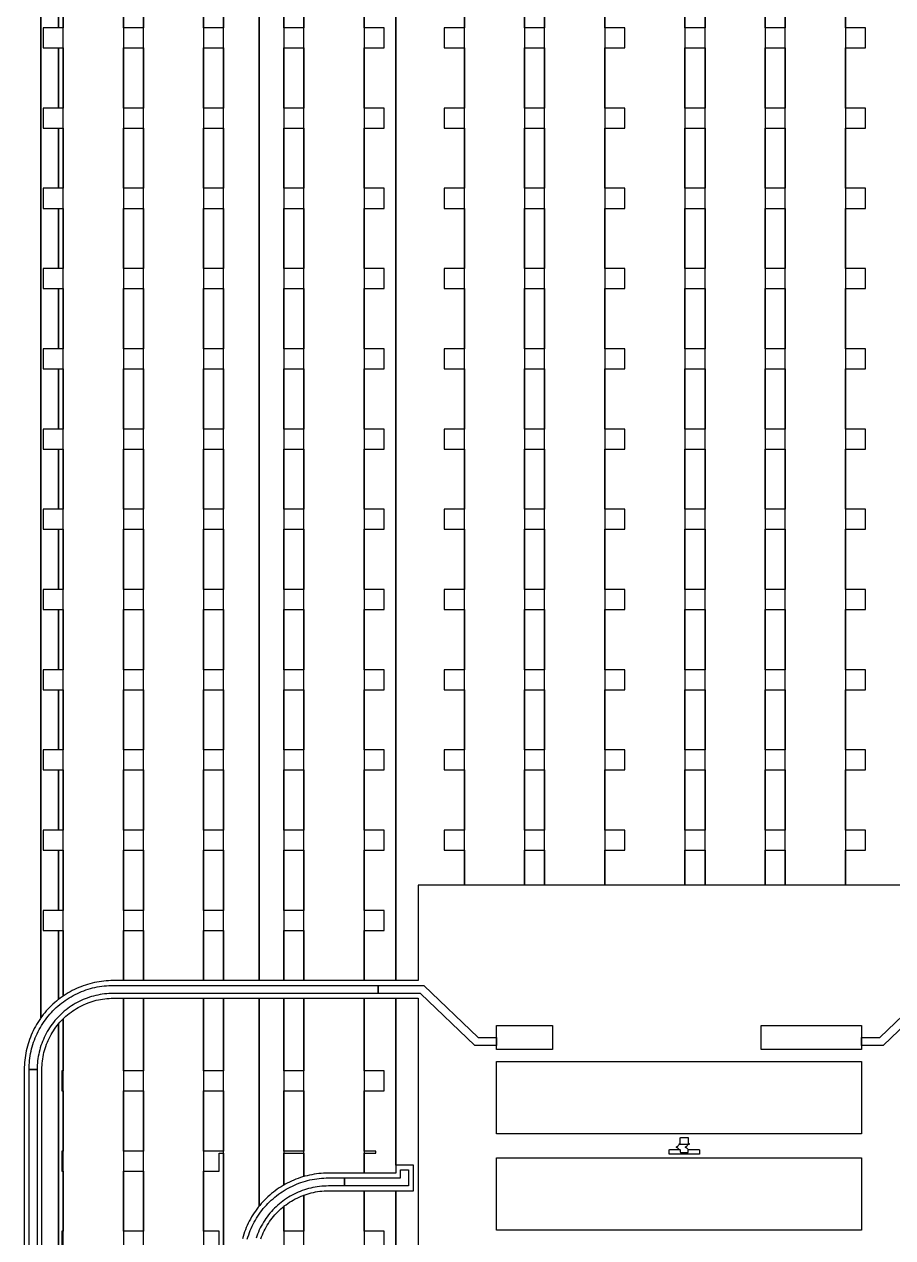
# Model space of a CAD drawing. Extents: x -4500 to 4500, y -3250 to 3250.
# Drawn here: x -3236 to -2154, y -46 to 1467 of the extents above; entities that cross this region are included whole.
import ezdxf

# ---------------------------------------------------------------- set-up
doc = ezdxf.new("R2010")
doc.units = 0
for name, color, linetype in [('L136D1_1t1_SIS_junction', 5, 'CONTINUOUS'), ('L1D10', 1, 'CONTINUOUS'), ('L1D100', 4, 'CONTINUOUS'), ('L1D11', 2, 'CONTINUOUS')]:
    doc.layers.add(name, color=color, linetype=linetype)

# ---------------------------------------------------------------- blocks, each defined once
blk = doc.blocks.new('TOP_main_1_Cheese_100')
at = {"layer": 'L1D100'}
for points in [[(-3215.413, 2576), (-3215.413, 228.387), (-3215.833, 227.806), (-3217.5, 225.365), (-3219.1, 222.881), (-3220.634, 220.356), (-3222.1, 217.79), (-3223.497, 215.187), (-3224.825, 212.547), (-3226.081, 209.872), (-3227.266, 207.166), (-3228.379, 204.428), (-3229.418, 201.662), (-3230.384, 198.869), (-3231.274, 196.052), (-3232.09, 193.212), (-3232.829, 190.351), (-3233.492, 187.471), (-3234.078, 184.575), (-3234.587, 181.664), (-3235.018, 178.741), (-3235.371, 175.808), (-3235.646, 172.865), (-3235.843, 169.917), (-3235.961, 166.965), (-3236, 164.01), (-3236, -1653.134)], [(-3193.372, 1537.5), (-3193.372, 1462.5), (-3212.5, 1462.5), (-3212.5, 1437.5), (-3193.372, 1437.5), (-3193.372, 1362.5), (-3212.5, 1362.5), (-3212.5, 1337.5), (-3193.372, 1337.5), (-3193.372, 1262.5), (-3212.5, 1262.5), (-3212.5, 1237.5), (-3193.372, 1237.5), (-3193.372, 1162.5), (-3212.5, 1162.5), (-3212.5, 1137.5), (-3193.372, 1137.5), (-3193.372, 1062.5), (-3212.5, 1062.5), (-3212.5, 1037.5), (-3193.372, 1037.5), (-3193.372, 962.5), (-3212.5, 962.5), (-3212.5, 937.5), (-3193.372, 937.5), (-3193.372, 862.5), (-3212.5, 862.5), (-3212.5, 837.5), (-3193.372, 837.5), (-3193.372, 762.5), (-3212.5, 762.5), (-3212.5, 737.5), (-3193.372, 737.5), (-3193.372, 662.5), (-3212.5, 662.5), (-3212.5, 637.5), (-3193.372, 637.5), (-3193.372, 562.5), (-3212.5, 562.5), (-3212.5, 537.5), (-3193.372, 537.5), (-3193.372, 462.5), (-3212.5, 462.5), (-3212.5, 437.5), (-3193.372, 437.5), (-3193.372, 362.5), (-3212.5, 362.5), (-3212.5, 337.5), (-3193.372, 337.5), (-3193.372, 251.445), (-3193.549, 251.309), (-3195.849, 249.454), (-3198.098, 247.538), (-3200.296, 245.563), (-3202.44, 243.53), (-3204.53, 241.44), (-3206.563, 239.296), (-3208.538, 237.098), (-3210.454, 234.849), (-3212.309, 232.549), (-3214.103, 230.201), (-3215.413, 228.387), (-3215.413, 2576)], [(-3112.5, 2576), (-3112.5, 275), (-3125.01, 275), (-3127.965, 274.961), (-3130.917, 274.843), (-3133.865, 274.646), (-3136.808, 274.371), (-3139.741, 274.018), (-3142.664, 273.587), (-3145.575, 273.078), (-3148.471, 272.492), (-3151.351, 271.829), (-3154.212, 271.09), (-3157.052, 270.274), (-3159.869, 269.384), (-3162.662, 268.418), (-3165.428, 267.379), (-3168.166, 266.266), (-3170.872, 265.081), (-3173.547, 263.825), (-3176.187, 262.497), (-3178.79, 261.1), (-3181.356, 259.634), (-3183.881, 258.1), (-3186.365, 256.5), (-3187.5, 255.725), (-3187.5, 2576)], [(-2773, 2576), (-2773, 275), (-2812.5, 275), (-2812.5, 337.5), (-2787.5, 337.5), (-2787.5, 362.5), (-2812.5, 362.5), (-2812.5, 437.5), (-2787.5, 437.5), (-2787.5, 462.5), (-2812.5, 462.5), (-2812.5, 537.5), (-2787.5, 537.5), (-2787.5, 562.5), (-2812.5, 562.5), (-2812.5, 637.5), (-2787.5, 637.5), (-2787.5, 662.5), (-2812.5, 662.5), (-2812.5, 737.5), (-2787.5, 737.5), (-2787.5, 762.5), (-2812.5, 762.5), (-2812.5, 837.5), (-2787.5, 837.5), (-2787.5, 862.5), (-2812.5, 862.5), (-2812.5, 937.5), (-2787.5, 937.5), (-2787.5, 962.5), (-2812.5, 962.5), (-2812.5, 1037.5), (-2787.5, 1037.5), (-2787.5, 1062.5), (-2812.5, 1062.5), (-2812.5, 1137.5), (-2787.5, 1137.5), (-2787.5, 1162.5), (-2812.5, 1162.5), (-2812.5, 1237.5), (-2787.5, 1237.5), (-2787.5, 1262.5), (-2812.5, 1262.5), (-2812.5, 1337.5), (-2787.5, 1337.5), (-2787.5, 1362.5), (-2812.5, 1362.5), (-2812.5, 1437.5), (-2787.5, 1437.5), (-2787.5, 1462.5), (-2812.5, 1462.5), (-2812.5, 1537.5)], [(-2687.5, 1537.5), (-2687.5, 1462.5), (-2712.5, 1462.5), (-2712.5, 1437.5), (-2687.5, 1437.5), (-2687.5, 1362.5), (-2712.5, 1362.5), (-2712.5, 1337.5), (-2687.5, 1337.5), (-2687.5, 1262.5), (-2712.5, 1262.5), (-2712.5, 1237.5), (-2687.5, 1237.5), (-2687.5, 1162.5), (-2712.5, 1162.5), (-2712.5, 1137.5), (-2687.5, 1137.5), (-2687.5, 1062.5), (-2712.5, 1062.5), (-2712.5, 1037.5), (-2687.5, 1037.5), (-2687.5, 962.5), (-2712.5, 962.5), (-2712.5, 937.5), (-2687.5, 937.5), (-2687.5, 862.5), (-2712.5, 862.5), (-2712.5, 837.5), (-2687.5, 837.5), (-2687.5, 762.5), (-2712.5, 762.5), (-2712.5, 737.5), (-2687.5, 737.5), (-2687.5, 662.5), (-2712.5, 662.5), (-2712.5, 637.5), (-2687.5, 637.5), (-2687.5, 562.5), (-2712.5, 562.5), (-2712.5, 537.5), (-2687.5, 537.5), (-2687.5, 462.5), (-2712.5, 462.5), (-2712.5, 437.5), (-2687.5, 437.5), (-2687.5, 394), (-2745, 394), (-2745, 275), (-2773, 275), (-2773, 2576)], [(-2412.5, 2576), (-2412.5, 394), (-2512.5, 394), (-2512.5, 437.5), (-2487.5, 437.5), (-2487.5, 462.5), (-2512.5, 462.5), (-2512.5, 537.5), (-2487.5, 537.5), (-2487.5, 562.5), (-2512.5, 562.5), (-2512.5, 637.5), (-2487.5, 637.5), (-2487.5, 662.5), (-2512.5, 662.5), (-2512.5, 737.5), (-2487.5, 737.5), (-2487.5, 762.5), (-2512.5, 762.5), (-2512.5, 837.5), (-2487.5, 837.5), (-2487.5, 862.5), (-2512.5, 862.5), (-2512.5, 937.5), (-2487.5, 937.5), (-2487.5, 962.5), (-2512.5, 962.5), (-2512.5, 1037.5), (-2487.5, 1037.5), (-2487.5, 1062.5), (-2512.5, 1062.5), (-2512.5, 1137.5), (-2487.5, 1137.5), (-2487.5, 1162.5), (-2512.5, 1162.5), (-2512.5, 1237.5), (-2487.5, 1237.5), (-2487.5, 1262.5), (-2512.5, 1262.5), (-2512.5, 1337.5), (-2487.5, 1337.5), (-2487.5, 1362.5), (-2512.5, 1362.5), (-2512.5, 1437.5), (-2487.5, 1437.5), (-2487.5, 1462.5), (-2512.5, 1462.5), (-2512.5, 1537.5)], [(-2112.5, 394), (-2212.5, 394), (-2212.5, 437.5), (-2187.5, 437.5), (-2187.5, 462.5), (-2212.5, 462.5), (-2212.5, 537.5), (-2187.5, 537.5), (-2187.5, 562.5), (-2212.5, 562.5), (-2212.5, 637.5), (-2187.5, 637.5), (-2187.5, 662.5), (-2212.5, 662.5), (-2212.5, 737.5), (-2187.5, 737.5), (-2187.5, 762.5), (-2212.5, 762.5), (-2212.5, 837.5), (-2187.5, 837.5), (-2187.5, 862.5), (-2212.5, 862.5), (-2212.5, 937.5), (-2187.5, 937.5), (-2187.5, 962.5), (-2212.5, 962.5), (-2212.5, 1037.5), (-2187.5, 1037.5), (-2187.5, 1062.5), (-2212.5, 1062.5), (-2212.5, 1137.5), (-2187.5, 1137.5), (-2187.5, 1162.5), (-2212.5, 1162.5), (-2212.5, 1237.5), (-2187.5, 1237.5), (-2187.5, 1262.5), (-2212.5, 1262.5), (-2212.5, 1337.5), (-2187.5, 1337.5), (-2187.5, 1362.5), (-2212.5, 1362.5), (-2212.5, 1437.5), (-2187.5, 1437.5), (-2187.5, 1462.5), (-2212.5, 1462.5), (-2212.5, 1537.5)], [(-3187.5, -2576), (-3187.5, 227.358), (-3186.006, 228.807), (-3184.021, 230.62), (-3181.983, 232.372), (-3179.892, 234.061), (-3177.751, 235.687), (-3175.562, 237.247), (-3173.327, 238.741), (-3171.048, 240.166), (-3168.727, 241.522), (-3166.366, 242.807), (-3163.967, 244.02), (-3161.533, 245.16), (-3159.065, 246.226), (-3156.566, 247.217), (-3154.039, 248.132), (-3151.485, 248.971), (-3148.907, 249.731), (-3146.307, 250.414), (-3143.687, 251.018), (-3141.051, 251.542), (-3138.4, 251.987), (-3135.737, 252.351), (-3133.063, 252.635), (-3130.383, 252.838), (-3127.698, 252.959), (-3125.01, 253), (-3112.5, 253), (-3112.5, -2576)], [(-2987.5, -2542.587), (-2987.5, 253), (-2943.414, 253), (-2943.414, -6.341), (-2944.309, -7.451), (-2946.103, -9.799), (-2947.833, -12.194), (-2949.5, -14.635), (-2951.1, -17.119), (-2952.634, -19.644), (-2954.1, -22.21), (-2955.497, -24.813), (-2956.825, -27.453), (-2958.081, -30.128), (-2959.266, -32.834), (-2960.379, -35.572), (-2961.418, -38.338), (-2962.384, -41.131), (-2963.274, -43.948), (-2964.09, -46.788)], [(-2773, -2662.5), (-2773, 13), (-2751, 13), (-2751, 45), (-2773, 45), (-2773, 253), (-2745, 253), (-2745, -256)], [(-3193.372, -1837.5), (-3193.372, 220.983), (-3191.62, 223.021), (-3189.807, 225.006), (-3187.935, 226.935), (-3187.5, 227.358), (-3187.5, 162.5), (-3189, 162.5), (-3189, 137.5), (-3187.5, 137.5), (-3187.5, 62.5), (-3189, 62.5), (-3189, 37.5), (-3187.5, 37.5), (-3187.5, -37.5), (-3189, -37.5), (-3189, -62.5)], [(-3214, -1653.134), (-3214, 164.01), (-3213.959, 166.698), (-3213.838, 169.383), (-3213.635, 172.063), (-3213.351, 174.737), (-3212.987, 177.4), (-3212.542, 180.051), (-3212.018, 182.687), (-3211.414, 185.307), (-3210.731, 187.907), (-3209.971, 190.485), (-3209.132, 193.039), (-3208.217, 195.566), (-3207.226, 198.065), (-3206.16, 200.533), (-3205.02, 202.967), (-3203.807, 205.366), (-3202.522, 207.727), (-3201.166, 210.048), (-3199.741, 212.327), (-3198.247, 214.562), (-3196.687, 216.751), (-3195.061, 218.892), (-3193.372, 220.983), (-3193.372, -1837.5)], [(-2993, -62.5), (-2993, -37.5), (-3012.5, -37.5), (-3012.5, 37.5), (-2993, 37.5), (-2993, 60), (-2987.5, 60), (-2987.5, -2542.587)], [(-2787.5, -62.5), (-2787.5, -37.5), (-2812.5, -37.5), (-2812.5, 13), (-2773, 13), (-2773, -2662.5)], [(-2941.132, -46.961), (-2940.217, -44.434), (-2939.226, -41.935), (-2938.16, -39.467), (-2937.02, -37.033), (-2935.807, -34.634), (-2934.522, -32.273), (-2933.166, -29.952), (-2931.741, -27.673), (-2930.247, -25.438), (-2928.687, -23.249), (-2927.061, -21.108), (-2925.372, -19.017), (-2923.62, -16.979), (-2921.807, -14.994), (-2919.935, -13.065), (-2918.006, -11.193), (-2916.021, -9.38), (-2913.983, -7.628), (-2912.5, -6.43), (-2912.5, -2662.5)]]:
    blk.add_lwpolyline(points, dxfattribs=at)
for points in [[(-3087.5, 275), (-3087.5, 2576), (-3012.5, 2576), (-3012.5, 275)], [(-2987.5, 275), (-2987.5, 2576), (-2943.414, 2576), (-2943.414, 275)], [(-2943.414, 275), (-2943.414, 2576), (-2912.5, 2576), (-2912.5, 275)], [(-2887.5, 275), (-2887.5, 2576), (-2812.5, 2576), (-2812.5, 275)], [(-2687.5, 394), (-2687.5, 2576), (-2612.5, 2576), (-2612.5, 394)], [(-2587.5, 394), (-2587.5, 2576), (-2512.5, 2576), (-2512.5, 394)], [(-2387.5, 394), (-2387.5, 2576), (-2312.5, 2576), (-2312.5, 394)], [(-2287.5, 394), (-2287.5, 2576), (-2212.5, 2576), (-2212.5, 394)], [(-3193.372, 1462.5), (-3193.372, 1537.5), (-3187.5, 1537.5), (-3187.5, 1462.5)], [(-3112.5, 1462.5), (-3112.5, 1537.5), (-3087.5, 1537.5), (-3087.5, 1462.5)], [(-3012.5, 1462.5), (-3012.5, 1537.5), (-2987.5, 1537.5), (-2987.5, 1462.5)], [(-2912.5, 1462.5), (-2912.5, 1537.5), (-2887.5, 1537.5), (-2887.5, 1462.5)], [(-2612.5, 1462.5), (-2612.5, 1537.5), (-2587.5, 1537.5), (-2587.5, 1462.5)], [(-2412.5, 1462.5), (-2412.5, 1537.5), (-2387.5, 1537.5), (-2387.5, 1462.5)], [(-2312.5, 1462.5), (-2312.5, 1537.5), (-2287.5, 1537.5), (-2287.5, 1462.5)], [(-3193.372, 1362.5), (-3193.372, 1437.5), (-3187.5, 1437.5), (-3187.5, 1362.5)], [(-3112.5, 1362.5), (-3112.5, 1437.5), (-3087.5, 1437.5), (-3087.5, 1362.5)], [(-3012.5, 1362.5), (-3012.5, 1437.5), (-2987.5, 1437.5), (-2987.5, 1362.5)], [(-2912.5, 1362.5), (-2912.5, 1437.5), (-2887.5, 1437.5), (-2887.5, 1362.5)], [(-2612.5, 1362.5), (-2612.5, 1437.5), (-2587.5, 1437.5), (-2587.5, 1362.5)], [(-2412.5, 1362.5), (-2412.5, 1437.5), (-2387.5, 1437.5), (-2387.5, 1362.5)], [(-2312.5, 1362.5), (-2312.5, 1437.5), (-2287.5, 1437.5), (-2287.5, 1362.5)], [(-3193.372, 1262.5), (-3193.372, 1337.5), (-3187.5, 1337.5), (-3187.5, 1262.5)], [(-3112.5, 1262.5), (-3112.5, 1337.5), (-3087.5, 1337.5), (-3087.5, 1262.5)], [(-3012.5, 1262.5), (-3012.5, 1337.5), (-2987.5, 1337.5), (-2987.5, 1262.5)], [(-2912.5, 1262.5), (-2912.5, 1337.5), (-2887.5, 1337.5), (-2887.5, 1262.5)], [(-2612.5, 1262.5), (-2612.5, 1337.5), (-2587.5, 1337.5), (-2587.5, 1262.5)], [(-2412.5, 1262.5), (-2412.5, 1337.5), (-2387.5, 1337.5), (-2387.5, 1262.5)], [(-2312.5, 1262.5), (-2312.5, 1337.5), (-2287.5, 1337.5), (-2287.5, 1262.5)], [(-3193.372, 1162.5), (-3193.372, 1237.5), (-3187.5, 1237.5), (-3187.5, 1162.5)], [(-3112.5, 1162.5), (-3112.5, 1237.5), (-3087.5, 1237.5), (-3087.5, 1162.5)], [(-3012.5, 1162.5), (-3012.5, 1237.5), (-2987.5, 1237.5), (-2987.5, 1162.5)], [(-2912.5, 1162.5), (-2912.5, 1237.5), (-2887.5, 1237.5), (-2887.5, 1162.5)], [(-2612.5, 1162.5), (-2612.5, 1237.5), (-2587.5, 1237.5), (-2587.5, 1162.5)], [(-2412.5, 1162.5), (-2412.5, 1237.5), (-2387.5, 1237.5), (-2387.5, 1162.5)], [(-2312.5, 1162.5), (-2312.5, 1237.5), (-2287.5, 1237.5), (-2287.5, 1162.5)], [(-3193.372, 1062.5), (-3193.372, 1137.5), (-3187.5, 1137.5), (-3187.5, 1062.5)], [(-3112.5, 1062.5), (-3112.5, 1137.5), (-3087.5, 1137.5), (-3087.5, 1062.5)], [(-3012.5, 1062.5), (-3012.5, 1137.5), (-2987.5, 1137.5), (-2987.5, 1062.5)], [(-2912.5, 1062.5), (-2912.5, 1137.5), (-2887.5, 1137.5), (-2887.5, 1062.5)], [(-2612.5, 1062.5), (-2612.5, 1137.5), (-2587.5, 1137.5), (-2587.5, 1062.5)], [(-2412.5, 1062.5), (-2412.5, 1137.5), (-2387.5, 1137.5), (-2387.5, 1062.5)], [(-2312.5, 1062.5), (-2312.5, 1137.5), (-2287.5, 1137.5), (-2287.5, 1062.5)], [(-3193.372, 962.5), (-3193.372, 1037.5), (-3187.5, 1037.5), (-3187.5, 962.5)], [(-3112.5, 962.5), (-3112.5, 1037.5), (-3087.5, 1037.5), (-3087.5, 962.5)], [(-3012.5, 962.5), (-3012.5, 1037.5), (-2987.5, 1037.5), (-2987.5, 962.5)], [(-2912.5, 962.5), (-2912.5, 1037.5), (-2887.5, 1037.5), (-2887.5, 962.5)], [(-2612.5, 962.5), (-2612.5, 1037.5), (-2587.5, 1037.5), (-2587.5, 962.5)], [(-2412.5, 962.5), (-2412.5, 1037.5), (-2387.5, 1037.5), (-2387.5, 962.5)], [(-2312.5, 962.5), (-2312.5, 1037.5), (-2287.5, 1037.5), (-2287.5, 962.5)], [(-3193.372, 862.5), (-3193.372, 937.5), (-3187.5, 937.5), (-3187.5, 862.5)], [(-3112.5, 862.5), (-3112.5, 937.5), (-3087.5, 937.5), (-3087.5, 862.5)], [(-3012.5, 862.5), (-3012.5, 937.5), (-2987.5, 937.5), (-2987.5, 862.5)], [(-2912.5, 862.5), (-2912.5, 937.5), (-2887.5, 937.5), (-2887.5, 862.5)], [(-2612.5, 862.5), (-2612.5, 937.5), (-2587.5, 937.5), (-2587.5, 862.5)], [(-2412.5, 862.5), (-2412.5, 937.5), (-2387.5, 937.5), (-2387.5, 862.5)], [(-2312.5, 862.5), (-2312.5, 937.5), (-2287.5, 937.5), (-2287.5, 862.5)], [(-3193.372, 762.5), (-3193.372, 837.5), (-3187.5, 837.5), (-3187.5, 762.5)], [(-3112.5, 762.5), (-3112.5, 837.5), (-3087.5, 837.5), (-3087.5, 762.5)], [(-3012.5, 762.5), (-3012.5, 837.5), (-2987.5, 837.5), (-2987.5, 762.5)], [(-2912.5, 762.5), (-2912.5, 837.5), (-2887.5, 837.5), (-2887.5, 762.5)], [(-2612.5, 762.5), (-2612.5, 837.5), (-2587.5, 837.5), (-2587.5, 762.5)], [(-2412.5, 762.5), (-2412.5, 837.5), (-2387.5, 837.5), (-2387.5, 762.5)], [(-2312.5, 762.5), (-2312.5, 837.5), (-2287.5, 837.5), (-2287.5, 762.5)], [(-3193.372, 662.5), (-3193.372, 737.5), (-3187.5, 737.5), (-3187.5, 662.5)], [(-3112.5, 662.5), (-3112.5, 737.5), (-3087.5, 737.5), (-3087.5, 662.5)], [(-3012.5, 662.5), (-3012.5, 737.5), (-2987.5, 737.5), (-2987.5, 662.5)], [(-2912.5, 662.5), (-2912.5, 737.5), (-2887.5, 737.5), (-2887.5, 662.5)], [(-2612.5, 662.5), (-2612.5, 737.5), (-2587.5, 737.5), (-2587.5, 662.5)], [(-2412.5, 662.5), (-2412.5, 737.5), (-2387.5, 737.5), (-2387.5, 662.5)], [(-2312.5, 662.5), (-2312.5, 737.5), (-2287.5, 737.5), (-2287.5, 662.5)], [(-3193.372, 562.5), (-3193.372, 637.5), (-3187.5, 637.5), (-3187.5, 562.5)], [(-3112.5, 562.5), (-3112.5, 637.5), (-3087.5, 637.5), (-3087.5, 562.5)], [(-3012.5, 562.5), (-3012.5, 637.5), (-2987.5, 637.5), (-2987.5, 562.5)], [(-2912.5, 562.5), (-2912.5, 637.5), (-2887.5, 637.5), (-2887.5, 562.5)], [(-2612.5, 562.5), (-2612.5, 637.5), (-2587.5, 637.5), (-2587.5, 562.5)], [(-2412.5, 562.5), (-2412.5, 637.5), (-2387.5, 637.5), (-2387.5, 562.5)], [(-2312.5, 562.5), (-2312.5, 637.5), (-2287.5, 637.5), (-2287.5, 562.5)], [(-3193.372, 462.5), (-3193.372, 537.5), (-3187.5, 537.5), (-3187.5, 462.5)], [(-3112.5, 462.5), (-3112.5, 537.5), (-3087.5, 537.5), (-3087.5, 462.5)], [(-3012.5, 462.5), (-3012.5, 537.5), (-2987.5, 537.5), (-2987.5, 462.5)], [(-2912.5, 462.5), (-2912.5, 537.5), (-2887.5, 537.5), (-2887.5, 462.5)], [(-2612.5, 462.5), (-2612.5, 537.5), (-2587.5, 537.5), (-2587.5, 462.5)], [(-2412.5, 462.5), (-2412.5, 537.5), (-2387.5, 537.5), (-2387.5, 462.5)], [(-2312.5, 462.5), (-2312.5, 537.5), (-2287.5, 537.5), (-2287.5, 462.5)], [(-3193.372, 362.5), (-3193.372, 437.5), (-3187.5, 437.5), (-3187.5, 362.5)], [(-3112.5, 362.5), (-3112.5, 437.5), (-3087.5, 437.5), (-3087.5, 362.5)], [(-3012.5, 362.5), (-3012.5, 437.5), (-2987.5, 437.5), (-2987.5, 362.5)], [(-2912.5, 362.5), (-2912.5, 437.5), (-2887.5, 437.5), (-2887.5, 362.5)], [(-2612.5, 394), (-2612.5, 437.5), (-2587.5, 437.5), (-2587.5, 394)], [(-2412.5, 394), (-2412.5, 437.5), (-2387.5, 437.5), (-2387.5, 394)], [(-2312.5, 394), (-2312.5, 437.5), (-2287.5, 437.5), (-2287.5, 394)], [(-3193.372, 251.445), (-3193.372, 337.5), (-3187.5, 337.5), (-3187.5, 255.725), (-3188.806, 254.833), (-3191.201, 253.103)], [(-3112.5, 275), (-3112.5, 337.5), (-3087.5, 337.5), (-3087.5, 275)], [(-3012.5, 275), (-3012.5, 337.5), (-2987.5, 337.5), (-2987.5, 275)], [(-2912.5, 275), (-2912.5, 337.5), (-2887.5, 337.5), (-2887.5, 275)], [(-3112.5, 162.5), (-3112.5, 253), (-3087.5, 253), (-3087.5, 162.5)], [(-3087.5, -2576), (-3087.5, 253), (-3012.5, 253), (-3012.5, -2564.07), (-3013.273, -2564.522), (-3015.634, -2565.807), (-3018.033, -2567.02), (-3020.467, -2568.16), (-3022.935, -2569.226), (-3025.434, -2570.217), (-3027.961, -2571.132), (-3030.515, -2571.971), (-3033.093, -2572.731), (-3035.693, -2573.414), (-3038.313, -2574.018), (-3040.949, -2574.542), (-3043.6, -2574.987), (-3046.263, -2575.351), (-3048.937, -2575.635), (-3051.617, -2575.838), (-3054.302, -2575.959), (-3056.99, -2576)], [(-3012.5, 162.5), (-3012.5, 253), (-2987.5, 253), (-2987.5, 162.5)], [(-2943.414, -6.341), (-2943.414, 253), (-2912.5, 253), (-2912.5, 20.123), (-2913.356, 19.634), (-2915.881, 18.1), (-2918.365, 16.5), (-2920.806, 14.833), (-2923.201, 13.103), (-2925.549, 11.309), (-2927.849, 9.454), (-2930.098, 7.538), (-2932.296, 5.563), (-2934.44, 3.53), (-2936.53, 1.44), (-2938.563, -0.704), (-2940.538, -2.902), (-2942.454, -5.151)], [(-2912.5, 162.5), (-2912.5, 253), (-2887.5, 253), (-2887.5, 162.5)], [(-2887.5, 30.72), (-2887.5, 253), (-2812.5, 253), (-2812.5, 35), (-2857.01, 35), (-2859.965, 34.961), (-2862.917, 34.843), (-2865.865, 34.646), (-2868.808, 34.371), (-2871.741, 34.018), (-2874.664, 33.587), (-2877.575, 33.078), (-2880.471, 32.492), (-2883.351, 31.829), (-2886.212, 31.09)], [(-2812.5, 35), (-2812.5, 60), (-2798, 60), (-2798, 62.5), (-2812.5, 62.5), (-2812.5, 137.5), (-2787.5, 137.5), (-2787.5, 162.5), (-2812.5, 162.5), (-2812.5, 253), (-2773, 253), (-2773, 35)], [(-3112.5, 62.5), (-3112.5, 137.5), (-3087.5, 137.5), (-3087.5, 62.5)], [(-3012.5, 62.5), (-3012.5, 137.5), (-2987.5, 137.5), (-2987.5, 62.5)], [(-2912.5, 62.5), (-2912.5, 137.5), (-2887.5, 137.5), (-2887.5, 62.5)], [(-2912.5, 20.123), (-2912.5, 60), (-2887.5, 60), (-2887.5, 30.72), (-2889.052, 30.274), (-2891.869, 29.384), (-2894.662, 28.418), (-2897.428, 27.379), (-2900.166, 26.266), (-2902.872, 25.081), (-2905.547, 23.825), (-2908.187, 22.497), (-2910.79, 21.1)], [(-3112.5, -37.5), (-3112.5, 37.5), (-3087.5, 37.5), (-3087.5, -37.5)], [(-2912.5, -37.5), (-2912.5, -6.43), (-2911.892, -5.939), (-2909.751, -4.313), (-2907.562, -2.753), (-2905.327, -1.259), (-2903.048, 0.166), (-2900.727, 1.522), (-2898.366, 2.807), (-2895.967, 4.02), (-2893.533, 5.16), (-2891.065, 6.226), (-2888.566, 7.217), (-2887.5, 7.603), (-2887.5, -37.5)], [(-2887.5, -2662.5), (-2887.5, 7.603), (-2886.039, 8.132), (-2883.485, 8.971), (-2880.907, 9.731), (-2878.307, 10.414), (-2875.687, 11.018), (-2873.051, 11.542), (-2870.4, 11.987), (-2867.737, 12.351), (-2865.063, 12.635), (-2862.383, 12.838), (-2859.698, 12.959), (-2857.01, 13), (-2812.5, 13), (-2812.5, -2662.5)]]:
    blk.add_lwpolyline(points, close=True, dxfattribs=at)
blk = doc.blocks.new('TOP_main_1')
at = {"layer": 'L1D10'}
for points in [[(-2647.5, 189), (-2647.5, 219), (-2577.5, 219), (-2577.5, 189), (-2577.5, 189)], [(-2317.5, 189), (-2317.5, 189), (-2317.5, 219), (-2192.5, 219), (-2192.5, 189)], [(-2647.5, 84), (-2647.5, 174), (-2192.5, 174), (-2192.5, 174), (-2192.5, 84)], [(-2647.5, -36), (-2647.5, 54), (-2192.5, 54), (-2192.5, 54), (-2192.5, -36)], [(-2837, 19), (-2837, 29), (-2837, 29), (-2767, 29), (-2767, 39), (-2757, 39), (-2757, 29), (-2757, 19), (-2767, 19)]]:
    blk.add_lwpolyline(points, close=True, dxfattribs=at)
at = {"layer": 'L1D11'}
for points in [[(-3230, 164.01), (-3229.96, 166.903), (-3229.841, 169.794), (-3229.641, 172.68), (-3229.363, 175.56), (-3229.005, 178.431), (-3228.568, 181.291), (-3228.053, 184.138), (-3227.459, 186.969), (-3226.787, 189.784), (-3226.039, 192.578), (-3225.213, 195.351), (-3224.311, 198.1), (-3223.334, 200.823), (-3222.283, 203.519), (-3221.157, 206.184), (-3219.958, 208.817), (-3218.688, 211.416), (-3217.346, 213.98), (-3215.934, 216.505), (-3214.453, 218.99), (-3212.904, 221.434), (-3211.288, 223.834), (-3209.607, 226.189), (-3207.862, 228.496), (-3206.054, 230.755), (-3204.184, 232.962), (-3202.254, 235.118), (-3200.265, 237.219), (-3198.219, 239.265), (-3196.118, 241.254), (-3193.962, 243.184), (-3191.755, 245.054), (-3189.496, 246.862), (-3187.189, 248.607), (-3184.834, 250.288), (-3182.434, 251.904), (-3179.99, 253.453), (-3177.505, 254.934), (-3174.98, 256.346), (-3172.416, 257.688), (-3169.817, 258.958), (-3167.184, 260.157), (-3164.519, 261.283), (-3161.823, 262.334), (-3159.1, 263.311), (-3156.351, 264.213), (-3153.578, 265.039), (-3150.784, 265.787), (-3147.969, 266.459), (-3145.138, 267.053), (-3142.291, 267.568), (-3139.431, 268.005), (-3136.56, 268.363), (-3133.68, 268.641), (-3130.794, 268.841), (-3127.903, 268.96), (-3125.01, 269), (-2795, 269), (-2795, 259), (-3125.01, 259), (-3127.773, 258.96), (-3130.533, 258.839), (-3133.289, 258.639), (-3136.038, 258.358), (-3138.777, 257.997), (-3141.505, 257.557), (-3144.219, 257.038), (-3146.916, 256.44), (-3149.595, 255.763), (-3152.253, 255.009), (-3154.889, 254.179), (-3157.498, 253.271), (-3160.081, 252.289), (-3162.634, 251.231), (-3165.155, 250.1), (-3167.641, 248.896), (-3170.092, 247.62), (-3172.505, 246.274), (-3174.878, 244.858), (-3177.208, 243.373), (-3179.494, 241.821), (-3181.734, 240.204), (-3183.926, 238.522), (-3186.068, 236.777), (-3188.159, 234.97), (-3190.196, 233.103), (-3192.178, 231.178), (-3194.103, 229.196), (-3195.97, 227.159), (-3197.777, 225.068), (-3199.522, 222.926), (-3201.204, 220.734), (-3202.821, 218.494), (-3204.373, 216.208), (-3205.858, 213.878), (-3207.274, 211.505), (-3208.62, 209.092), (-3209.896, 206.641), (-3211.1, 204.155), (-3212.231, 201.634), (-3213.289, 199.081), (-3214.271, 196.498), (-3215.179, 193.889), (-3216.009, 191.253), (-3216.763, 188.595), (-3217.44, 185.916), (-3218.038, 183.219), (-3218.557, 180.505), (-3218.997, 177.777), (-3219.358, 175.038), (-3219.639, 172.289), (-3219.839, 169.533), (-3219.96, 166.773), (-3220, 164.01)], [(-2674.516, 194), (-2742.016, 259), (-2795, 259), (-2795, 269), (-2737.984, 269), (-2670.484, 204), (-2647.5, 204), (-2647.5, 194)], [(-2192.5, 194), (-2192.5, 204), (-2169.516, 204), (-2102.016, 269), (-2045, 269), (-2045, 259), (-2097.984, 259), (-2165.484, 194)]]:
    blk.add_lwpolyline(points, close=True, dxfattribs=at)
for points in [[(-3230, -1653.134), (-3230, 164.01), (-3220, 164.01), (-3220, -1653.134)], [(-2958.039, -47.422), (-2957.213, -44.649), (-2956.311, -41.9), (-2955.334, -39.177), (-2954.283, -36.481), (-2953.157, -33.816), (-2951.958, -31.183), (-2950.688, -28.584), (-2949.346, -26.02), (-2947.934, -23.495), (-2946.453, -21.01), (-2944.904, -18.566), (-2943.288, -16.166), (-2941.607, -13.811), (-2939.862, -11.504), (-2938.054, -9.245), (-2936.184, -7.038), (-2934.254, -4.882), (-2932.265, -2.781), (-2930.219, -0.735), (-2928.118, 1.254), (-2925.962, 3.184), (-2923.755, 5.054), (-2921.496, 6.862), (-2919.189, 8.607), (-2916.834, 10.288), (-2914.434, 11.904), (-2911.99, 13.453), (-2909.505, 14.934), (-2906.98, 16.346), (-2904.416, 17.688), (-2901.817, 18.958), (-2899.184, 20.157), (-2896.519, 21.283), (-2893.823, 22.334), (-2891.1, 23.311), (-2888.351, 24.213), (-2885.578, 25.039), (-2882.784, 25.787), (-2879.969, 26.459), (-2877.138, 27.053), (-2874.291, 27.568), (-2871.431, 28.005), (-2868.56, 28.363), (-2865.68, 28.641), (-2862.794, 28.841), (-2859.903, 28.96), (-2857.01, 29), (-2837, 29), (-2837, 19), (-2857.01, 19), (-2859.773, 18.96), (-2862.533, 18.839), (-2865.289, 18.639), (-2868.038, 18.358), (-2870.777, 17.997), (-2873.505, 17.557), (-2876.219, 17.038), (-2878.916, 16.44), (-2881.595, 15.763), (-2884.253, 15.009), (-2886.889, 14.179), (-2889.498, 13.271), (-2892.081, 12.289), (-2894.634, 11.231), (-2897.155, 10.1), (-2899.641, 8.896), (-2902.092, 7.62), (-2904.505, 6.274), (-2906.878, 4.858), (-2909.208, 3.373), (-2911.494, 1.821), (-2913.734, 0.204), (-2915.926, -1.478), (-2918.068, -3.223), (-2920.159, -5.03), (-2922.196, -6.897), (-2924.178, -8.822), (-2926.103, -10.804), (-2927.97, -12.841), (-2929.777, -14.932), (-2931.522, -17.074), (-2933.204, -19.266), (-2934.821, -21.506), (-2936.373, -23.792), (-2937.858, -26.122), (-2939.274, -28.495), (-2940.62, -30.908), (-2941.896, -33.359), (-2943.1, -35.845), (-2944.231, -38.366), (-2945.289, -40.919), (-2946.271, -43.502), (-2947.179, -46.111)]]:
    blk.add_lwpolyline(points, dxfattribs=at)
blk.add_blockref('TOP_main_1_Cheese_100', (0, 0))
blk = doc.blocks.new('TOP_main')
blk.add_blockref('TOP_main_1', (0, 0))
blk = doc.blocks.new('Manhattan$1')
at = {"layer": 'L136D1_1t1_SIS_junction'}
for points in [[(-6, 11.5), (-6, 12.5), (-5, 12.5), (-5, 19.725), (-4.995, 19.773), (-4.986, 19.822), (-4.971, 19.869), (-4.953, 19.914), (-4.929, 19.957), (-4.902, 19.998), (-4.871, 20.036), (-4.836, 20.071), (-4.798, 20.102), (-4.757, 20.129), (-4.714, 20.153), (-4.669, 20.171), (-4.622, 20.186), (-4.573, 20.195), (-4.525, 20.2), (4.525, 20.2), (4.573, 20.195), (4.622, 20.186), (4.669, 20.171), (4.714, 20.153), (4.757, 20.129), (4.798, 20.102), (4.836, 20.071), (4.871, 20.036), (4.902, 19.998), (4.929, 19.957), (4.953, 19.914), (4.971, 19.869), (4.986, 19.822), (4.995, 19.773), (5, 19.725), (5, 12.5), (6, 12.5), (6, 11.5)], [(-18.525, -0.5), (-18.573, -0.495), (-18.622, -0.486), (-18.669, -0.471), (-18.714, -0.453), (-18.757, -0.429), (-18.798, -0.402), (-18.836, -0.371), (-18.871, -0.336), (-18.902, -0.298), (-18.929, -0.257), (-18.953, -0.214), (-18.971, -0.169), (-18.986, -0.122), (-18.995, -0.073), (-19, -0.025), (-19, 4.525), (-18.995, 4.573), (-18.986, 4.622), (-18.971, 4.669), (-18.953, 4.714), (-18.929, 4.757), (-18.902, 4.798), (-18.871, 4.836), (-18.836, 4.871), (-18.798, 4.902), (-18.757, 4.929), (-18.714, 4.953), (-18.669, 4.971), (-18.622, 4.986), (-18.573, 4.995), (-18.525, 5), (-5.475, 5), (-5.427, 4.995), (-5.378, 4.986), (-5.331, 4.971), (-5.286, 4.953), (-5.243, 4.929), (-5.202, 4.902), (-5.164, 4.871), (-5.129, 4.836), (-5.098, 4.798), (-5.071, 4.757), (-5.047, 4.714), (-5.029, 4.669), (-5.014, 4.622), (-5.005, 4.573), (-5, 4.525), (-5, 1.975), (-4.995, 1.927), (-4.986, 1.878), (-4.971, 1.831), (-4.953, 1.786), (-4.929, 1.743), (-4.902, 1.702), (-4.871, 1.664), (-4.836, 1.629), (-4.798, 1.598), (-4.757, 1.571), (-4.714, 1.547), (-4.669, 1.529), (-4.622, 1.514), (-4.573, 1.505), (-4.525, 1.5), (4.525, 1.5), (4.573, 1.505), (4.622, 1.514), (4.669, 1.529), (4.714, 1.547), (4.757, 1.571), (4.798, 1.598), (4.836, 1.629), (4.871, 1.664), (4.902, 1.702), (4.929, 1.743), (4.953, 1.786), (4.971, 1.831), (4.986, 1.878), (4.995, 1.927), (5, 1.975), (5, 4.525), (5.005, 4.573), (5.014, 4.622), (5.029, 4.669), (5.047, 4.714), (5.071, 4.757), (5.098, 4.798), (5.129, 4.836), (5.164, 4.871), (5.202, 4.902), (5.243, 4.929), (5.286, 4.953), (5.331, 4.971), (5.378, 4.986), (5.427, 4.995), (5.475, 5), (18.525, 5), (18.573, 4.995), (18.622, 4.986), (18.669, 4.971), (18.714, 4.953), (18.757, 4.929), (18.798, 4.902), (18.836, 4.871), (18.871, 4.836), (18.902, 4.798), (18.929, 4.757), (18.953, 4.714), (18.971, 4.669), (18.986, 4.622), (18.995, 4.573), (19, 4.525), (19, -0.025), (18.995, -0.073), (18.986, -0.122), (18.971, -0.169), (18.953, -0.214), (18.929, -0.257), (18.902, -0.298), (18.871, -0.336), (18.836, -0.371), (18.798, -0.402), (18.757, -0.429), (18.714, -0.453), (18.669, -0.471), (18.622, -0.486), (18.573, -0.495), (18.525, -0.5)], [(-5.859, 4.844), (-9.25, 8.236), (-9.957, 7.529), (-9.971, 7.543), (-9.264, 8.25), (-9.971, 8.957), (-9.957, 8.971), (-9.25, 8.264), (-5.859, 11.656), (-5.844, 11.641), (-9.236, 8.25), (-5.844, 4.859)], [(5.141, 4.844), (1.75, 8.236), (1.043, 7.529), (1.029, 7.543), (1.736, 8.25), (1.029, 8.957), (1.043, 8.971), (1.75, 8.264), (5.141, 11.656), (5.156, 11.641), (1.764, 8.25), (5.156, 4.859)]]:
    blk.add_lwpolyline(points, close=True, dxfattribs=at)

msp = doc.modelspace()

# ---------------------------------------------------------------- block references
for name, p in [('TOP_main', (0, 0)), ('Manhattan$1', (-2413.335, 59.271))]:
    msp.add_blockref(name, p)

doc.saveas('drawing.dxf')
